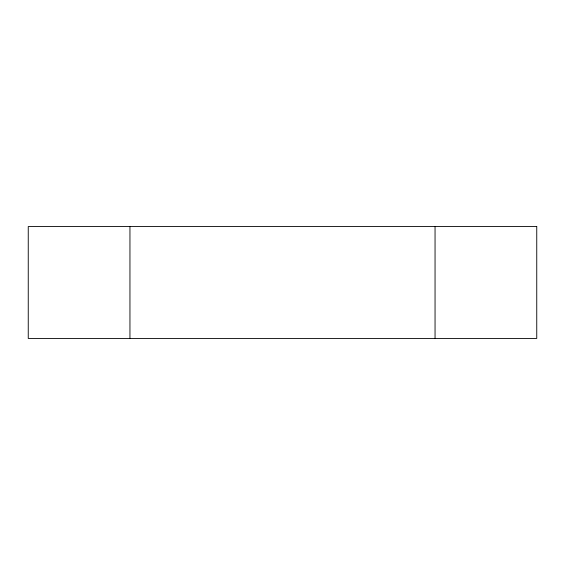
<?xml version="1.0" encoding="UTF-8"?>
<svg xmlns="http://www.w3.org/2000/svg" width="565" height="565" viewBox="0 0 565 565"><rect width="100%" height="100%" fill="white"/><g stroke="black" fill="none" stroke-linecap="round" stroke-linejoin="round"><path stroke-width="0.85" d="M435.05 226.565L435.05 338.435M129.95 226.565L129.95 338.435M536.75 226.565L28.25 226.565L28.25 338.435L536.75 338.435L536.75 226.565"/></g></svg>
